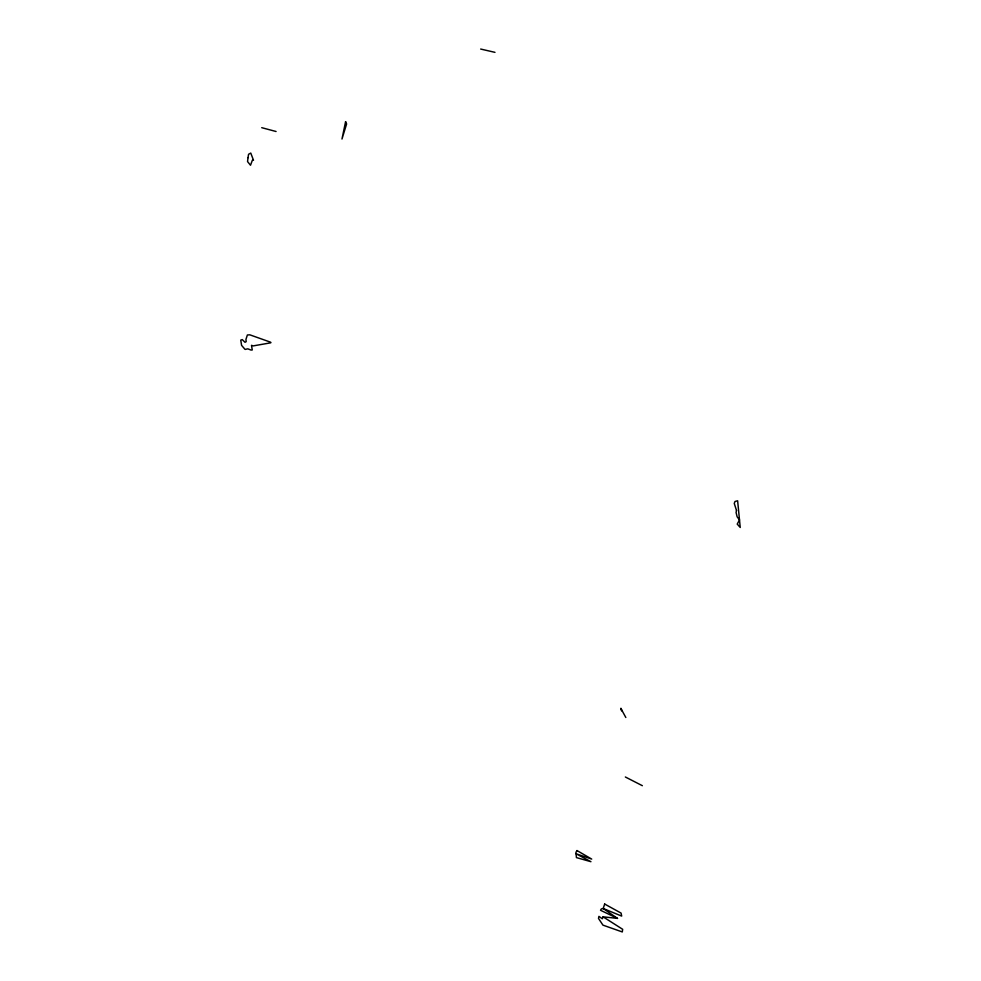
<?xml version="1.0" encoding="UTF-8"?>
<svg xmlns="http://www.w3.org/2000/svg" width="981" height="981" viewBox="0 0 981 981"><rect width="100%" height="100%" fill="white"/><g stroke="black" fill="none" stroke-linecap="round" stroke-linejoin="round"><path stroke-width="1.47" d="M603.07 916.818L602.322 918.756L598.925 916.352L598.496 918.424L602.947 925.132L622.297 931.95L622.665 929.301L603.07 916.818L617.503 918.412L603.205 908.504L601.353 908.909L600.544 910.282L617.503 918.412M270.793 342.81L253.098 345.913L251.492 345.3L252.252 349.972L251.026 350.058L247.813 348.831L245.078 349.432L241.584 345.361L240.762 340.125L242.258 339.598L245.005 342.283L246.17 341.646L245.949 339.365L247.384 334.987L249.836 334.828L270.731 342.246M480.665 49.05L494.976 52.349M261.731 127.677L276.078 131.503M625.351 776.989L642.359 785.695M625.829 717.503L620.826 708.356L621.709 710.918L621.157 708.478M248.034 157.659L247.543 161.571L250.511 165.262L252.35 160.32L253.503 160.259L250.768 153.073L248.561 154.275L248.034 157.659M345.582 121.669L341.977 139.044L346.612 123.937L345.582 121.669M736.51 510.439L736.081 512.499L737.136 516.803L739.502 519.93L737.222 524.087L740.238 527.471L737.626 500.776L735.002 501.499L734.254 503.437L736.51 510.439M604.664 904.041L603.205 908.504L621.696 916.107L621.083 913.09L604.664 904.041M577.012 850.564L575.921 852.391L576.436 857.602L590.93 861.698L576.055 853.764L591.715 859.086L577.012 850.564"/></g></svg>
